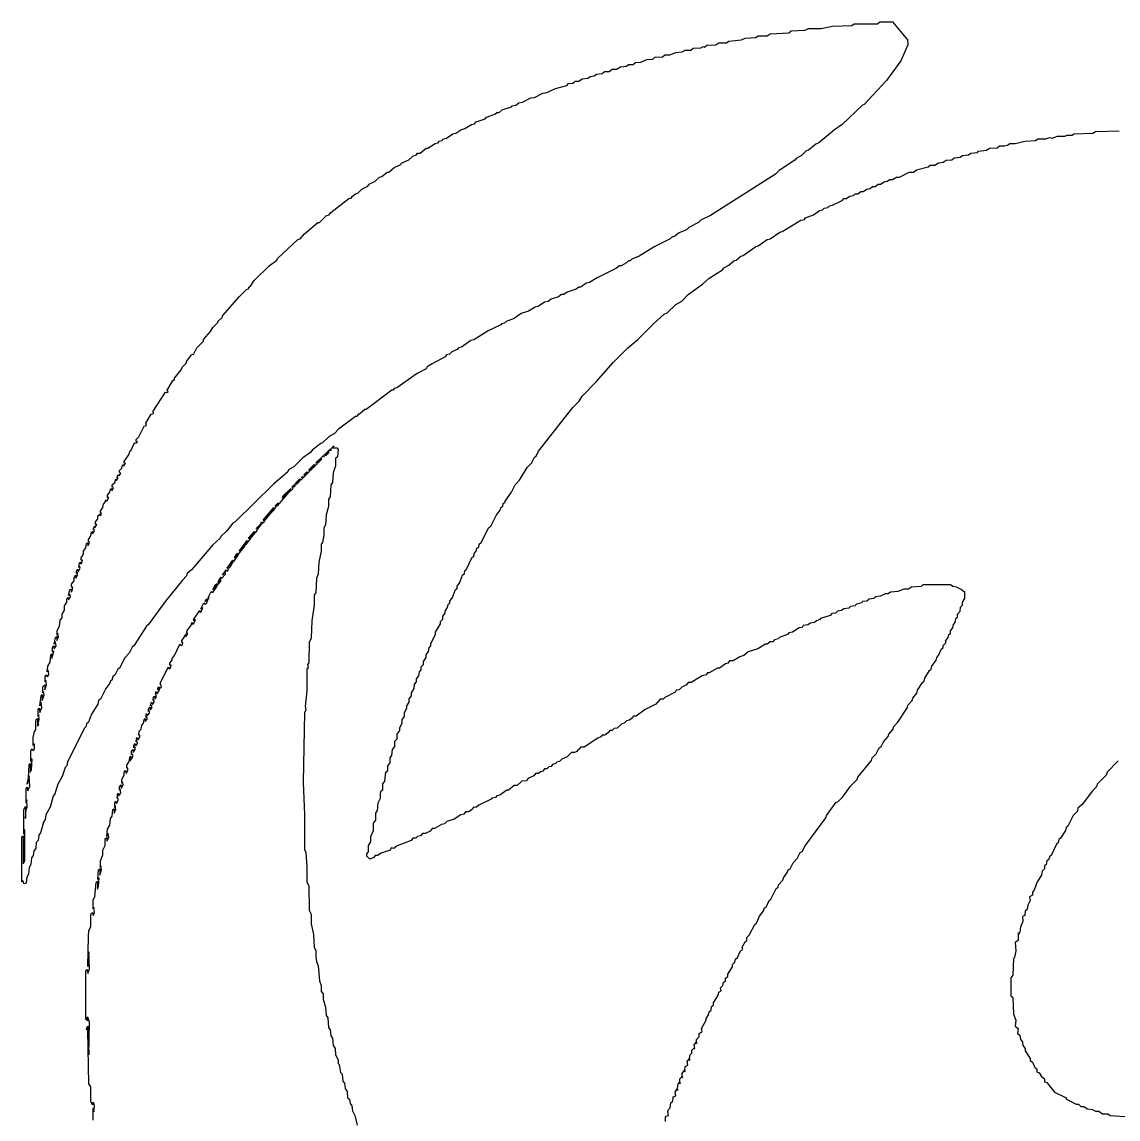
# Model space of a CAD drawing. Extents: x -695846 to 822170, y -413475 to 397179.
# Drawn here: x -532814.8 to -532427.3, y -242554 to -242166.2 of the extents above; entities that cross this region are included whole.
import ezdxf

# ---------------------------------------------------------------- set-up
doc = ezdxf.new("R2010")
doc.units = 0
doc.header["$LTSCALE"] = 1000
doc.header["$MEASUREMENT"] = 0

msp = doc.modelspace()

# ---------------------------------------------------------------- linework, layer by layer
at = {"color": 4, "linetype": 'Continuous'}
for points in [[(-532511.49, -242166.23), (-532507.05, -242166.23), (-532501.76, -242172.58), (-532501.54, -242174.27), (-532504.08, -242179.99), (-532509.17, -242186.97), (-532517, -242195.44), (-532517.63, -242195.65), (-532524.83, -242202.43), (-532527.58, -242204.33), (-532533.08, -242208.99), (-532534.14, -242209.41), (-532536.68, -242211.53), (-532537.53, -242211.74), (-532539.22, -242213.43), (-532541.13, -242214.49), (-532541.55, -242215.13), (-532547.06, -242218.72), (-532548.33, -242219.99), (-532571.4, -242234.6), (-532574.79, -242236.29), (-532575.63, -242237.14), (-532579.02, -242238.83), (-532579.87, -242239.68), (-532582.41, -242240.74), (-532584.31, -242242.22), (-532584.95, -242242.22), (-532585.58, -242242.86), (-532591.09, -242245.61), (-532596.59, -242248.99), (-532599.13, -242250.05), (-532599.76, -242250.69), (-532600.4, -242250.69), (-532601.03, -242251.32), (-532602.94, -242252.38), (-532603.57, -242252.38), (-532604.63, -242253.23), (-532611.41, -242256.62), (-532614.16, -242258.31), (-532615.22, -242258.52), (-532617.33, -242260), (-532617.97, -242260), (-532618.82, -242260.64), (-532621.99, -242261.7), (-532623.26, -242262.54), (-532624.11, -242262.54), (-532625.17, -242263.39), (-532627.71, -242264.24), (-532628.76, -242265.08), (-532630.03, -242265.29), (-532632.36, -242266.78), (-532633.42, -242266.99), (-532635.75, -242268.47), (-532638.29, -242269.32), (-532640.83, -242271.01), (-532643.58, -242272.07), (-532644.22, -242272.7), (-532645.28, -242272.91), (-532645.49, -242273.34), (-532649.93, -242275.45), (-532655.01, -242278.63), (-532656.07, -242278.84), (-532659.46, -242281.17), (-532660.52, -242281.38), (-532660.94, -242282.02), (-532662.84, -242282.86), (-532663.69, -242283.71), (-532664.75, -242283.92), (-532665.17, -242284.56), (-532669.83, -242287.1), (-532671.52, -242288.16), (-532671.95, -242288.79), (-532675.12, -242290.48), (-532682.32, -242295.56), (-532683.17, -242295.78), (-532683.59, -242296.41), (-532684.01, -242296.41), (-532693.11, -242303.18), (-532693.54, -242303.18), (-532695.44, -242304.88), (-532695.87, -242304.88), (-532696.5, -242305.72), (-532696.93, -242305.72), (-532702.85, -242310.17), (-532704.33, -242311.65), (-532706.24, -242312.71), (-532708.57, -242315.04), (-532709.2, -242315.25), (-532712.17, -242317.58), (-532712.8, -242318.43), (-532715.55, -242320.33), (-532718.73, -242323.51), (-532720.63, -242324.56), (-532720.85, -242325.2), (-532725.93, -242329.64), (-532739.47, -242342.98), (-532740.32, -242343.4), (-532742.44, -242346.16), (-532744.55, -242348.06), (-532744.76, -242348.7), (-532747.31, -242351.02), (-532754.93, -242359.91), (-532756.41, -242361.19), (-532756.62, -242362.03), (-532758.1, -242363.51), (-532764.03, -242370.92), (-532770.17, -242379.39), (-532770.8, -242379.81), (-532775.25, -242386.8), (-532775.88, -242387.22), (-532776.94, -242389.34), (-532778.42, -242391.03), (-532780.33, -242394.63), (-532780.96, -242395.05), (-532782.02, -242397.17), (-532782.66, -242397.59), (-532783.08, -242398.86), (-532783.5, -242399.08), (-532783.71, -242399.92), (-532785.2, -242401.83), (-532787.1, -242405.64), (-532787.74, -242406.06), (-532787.95, -242407.33), (-532790.28, -242410.93), (-532791.33, -242413.68), (-532791.97, -242414.32), (-532792.18, -242415.38), (-532792.82, -242416.01), (-532798.74, -242427.86), (-532798.95, -242429.13), (-532799.59, -242429.77), (-532800.65, -242432.94), (-532802.13, -242435.7), (-532803.19, -242439.08), (-532803.82, -242439.93), (-532804.88, -242443.74), (-532806.36, -242446.49), (-532806.58, -242448.19), (-532807.21, -242449.03), (-532808.27, -242452.84), (-532808.9, -242453.69), (-532809.12, -242455.59), (-532809.75, -242456.23), (-532809.96, -242458.35), (-532810.6, -242459.19), (-532810.81, -242460.89), (-532811.44, -242461.73), (-532811.66, -242464.06), (-532812.29, -242465.12), (-532812.5, -242467.45), (-532813.14, -242468.51), (-532813.35, -242470.62), (-532814.2, -242470.84), (-532814.41, -242469.78), (-532814.83, -242470.2), (-532814.83, -242454.32), (-532814.41, -242453.9), (-532814.41, -242463.85), (-532813.77, -242462.79), (-532813.77, -242451.78), (-532814.2, -242451.78), (-532814.2, -242453.27), (-532814.2, -242444.59), (-532813.56, -242443.53), (-532813.56, -242447.76), (-532813.35, -242444.59), (-532812.93, -242443.74), (-532813.14, -242441.2), (-532813.35, -242442.26), (-532813.35, -242437.18), (-532812.93, -242436.75), (-532812.71, -242438.02), (-532812.08, -242436.33), (-532812.29, -242432.73), (-532812.93, -242435.7), (-532812.5, -242433.58), (-532812.29, -242428.71), (-532811.87, -242428.29), (-532811.87, -242431.46), (-532811.44, -242430.62), (-532811.23, -242426.81), (-532811.66, -242426.81), (-532811.66, -242427.65), (-532811.66, -242423.84), (-532811.23, -242423.21), (-532810.81, -242423.84), (-532810.39, -242423.21), (-532810.39, -242421.51), (-532810.81, -242421.51), (-532810.81, -242421.94), (-532810.81, -242419.19), (-532810.39, -242417.07), (-532809.96, -242416.43), (-532809.96, -242413.89), (-532809.75, -242412.83), (-532809.33, -242412.41), (-532809.33, -242415.16), (-532808.9, -242414.53), (-532809.12, -242414.32), (-532808.69, -242412.83), (-532808.9, -242411.14), (-532809.12, -242411.78), (-532809.12, -242409.24), (-532808.69, -242408.81), (-532808.48, -242410.29), (-532807.85, -242408.6), (-532808.06, -242406.7), (-532808.48, -242407.97), (-532808.06, -242404.37), (-532807.63, -242403.94), (-532807.63, -242406.06), (-532807, -242404.16), (-532807.21, -242402.89), (-532807.42, -242403.31), (-532807.42, -242401.19), (-532806.79, -242400.56), (-532806.79, -242402.25), (-532806.15, -242400.56), (-532806.36, -242398.86), (-532806.58, -242399.5), (-532806.58, -242397.59), (-532806.15, -242396.96), (-532806.15, -242397.38), (-532805.73, -242397.59), (-532805.31, -242396.75), (-532805.52, -242395.27), (-532805.94, -242395.9), (-532805.73, -242394), (-532804.88, -242392.51), (-532804.67, -242389.97), (-532804.25, -242389.55), (-532804.25, -242391.24), (-532803.61, -242388.7), (-532803.82, -242388.49), (-532804.04, -242388.92), (-532804.04, -242387.43), (-532803.61, -242386.8), (-532803.4, -242387.86), (-532802.77, -242386.8), (-532802.98, -242385.32), (-532803.4, -242386.16), (-532802.98, -242383.83), (-532802.55, -242383.41), (-532802.55, -242384.89), (-532801.92, -242383.62), (-532802.13, -242382.35), (-532802.34, -242382.99), (-532802.34, -242381.29), (-532801.5, -242379.81), (-532801.28, -242377.7), (-532800.65, -242376.85), (-532800.65, -242375.58), (-532799.8, -242374.1), (-532799.8, -242372.62), (-532798.95, -242371.35), (-532798.95, -242370.29), (-532798.53, -242369.65), (-532798.32, -242370.5), (-532797.68, -242369.44), (-532797.9, -242368.38), (-532798.32, -242369.02), (-532797.9, -242366.9), (-532797.47, -242366.69), (-532797.47, -242367.75), (-532797.05, -242367.32), (-532796.84, -242366.05), (-532797.26, -242366.05), (-532797.26, -242365), (-532796.41, -242363.73), (-532796.41, -242362.67), (-532795.78, -242361.82), (-532795.78, -242362.88), (-532795.14, -242361.82), (-532795.14, -242360.97), (-532795.36, -242360.76), (-532795.57, -242361.19), (-532795.57, -242360.34), (-532795.14, -242359.7), (-532794.93, -242360.55), (-532794.3, -242359.28), (-532794.51, -242358.64), (-532794.72, -242359.07), (-532794.51, -242357.37), (-532794.09, -242357.16), (-532794.09, -242357.8), (-532793.66, -242357.59), (-532793.45, -242356.53), (-532793.87, -242356.53), (-532793.87, -242355.68), (-532793.03, -242354.41), (-532793.03, -242353.35), (-532792.18, -242352.08), (-532791.97, -242350.6), (-532791.55, -242350.39), (-532791.55, -242351.45), (-532790.91, -242350.39), (-532791.12, -242349.75), (-532791.33, -242349.97), (-532791.33, -242349.12), (-532790.49, -242347.85), (-532790.28, -242346.58), (-532789.85, -242346.37), (-532789.85, -242347.21), (-532789.22, -242346.16), (-532789.43, -242345.52), (-532789.64, -242345.73), (-532789.22, -242344.46), (-532789.01, -242345.1), (-532788.37, -242343.83), (-532788.79, -242343.83), (-532788.79, -242342.98), (-532787.95, -242341.92), (-532787.95, -242340.86), (-532787.31, -242340.23), (-532787.1, -242340.86), (-532786.68, -242339.81), (-532787.1, -242339.81), (-532787.1, -242339.17), (-532786.25, -242337.9), (-532786.04, -242336.63), (-532785.41, -242336), (-532785.2, -242335.15), (-532784.77, -242335.57), (-532784.14, -242334.3), (-532784.56, -242334.3), (-532784.56, -242333.45), (-532783.71, -242332.4), (-532783.5, -242331.34), (-532783.08, -242331.13), (-532783.08, -242331.97), (-532782.44, -242330.91), (-532782.66, -242330.49), (-532782.87, -242330.7), (-532782.87, -242329.86), (-532782.02, -242329.01), (-532781.6, -242327.74), (-532781.39, -242328.37), (-532780.75, -242327.32), (-532781.17, -242327.32), (-532780.96, -242326.26), (-532780.54, -242326.68), (-532779.9, -242325.83), (-532780.33, -242325.41), (-532780.33, -242324.78), (-532779.48, -242323.93), (-532779.27, -242322.87), (-532778.85, -242322.66), (-532778.85, -242323.29), (-532778.21, -242322.24), (-532778.63, -242322.24), (-532778.63, -242321.6), (-532776.94, -242319.06), (-532776.73, -242318), (-532776.31, -242317.79), (-532775.04, -242315.04), (-532774.4, -242315.04), (-532773.98, -242314.62), (-532774.4, -242314.4), (-532774.4, -242313.77), (-532773.55, -242312.92), (-532771.65, -242309.11), (-532770.8, -242308.9), (-532771.01, -242308.05), (-532769.11, -242304.88), (-532768.26, -242304.67), (-532768.47, -242303.82), (-532764.03, -242297.05), (-532763.6, -242297.26), (-532763.18, -242296.83), (-532763.39, -242296.41), (-532763.6, -242296.62), (-532761.49, -242293.02), (-532760.85, -242292.6), (-532760.85, -242292.18), (-532758.52, -242289.21), (-532758.1, -242288.16), (-532756.62, -242286.67), (-532756.62, -242286.25), (-532754.93, -242283.92), (-532754.08, -242283.5), (-532753.02, -242281.38), (-532750.69, -242279.05), (-532750.69, -242278.42), (-532748.15, -242275.67), (-532747.31, -242274.18), (-532745.61, -242272.49), (-532745.61, -242272.07), (-532743.92, -242270.59), (-532743.92, -242270.16), (-532737.99, -242263.39), (-532735.45, -242260.85), (-532734.6, -242260.43), (-532734.6, -242260), (-532733.97, -242259.58), (-532732.7, -242257.67), (-532727.41, -242252.38), (-532724.66, -242250.48), (-532724.44, -242249.84), (-532717.25, -242243.07), (-532716.4, -242242.86), (-532714.92, -242241.16), (-532710.26, -242237.14), (-532709.63, -242237.14), (-532707.09, -242234.6), (-532706.24, -242234.39), (-532705.6, -242233.54), (-532699.25, -242228.67), (-532698.41, -242228.46), (-532697.98, -242227.83), (-532696.93, -242226.98), (-532696.08, -242226.77), (-532694.6, -242225.29), (-532692.48, -242224.23), (-532692.06, -242223.59), (-532689.94, -242222.53), (-532688.46, -242221.05), (-532687.61, -242220.84), (-532685.71, -242219.36), (-532685.07, -242219.36), (-532683.17, -242217.67), (-532680.84, -242216.61), (-532680.63, -242216.18), (-532678.09, -242214.91), (-532676.6, -242213.64), (-532675.33, -242213.22), (-532674.91, -242212.59), (-532674.06, -242212.59), (-532671.95, -242210.89), (-532671.31, -242210.89), (-532668.77, -242209.2), (-532667.71, -242208.99), (-532667.29, -242208.35), (-532666.23, -242208.14), (-532666.02, -242207.72), (-532664.75, -242207.29), (-532662.42, -242205.81), (-532661.36, -242205.6), (-532659.67, -242204.33), (-532658.19, -242203.91), (-532655.86, -242202.43), (-532654.8, -242202.21), (-532654.17, -242201.58), (-532650.99, -242200.52), (-532650.57, -242199.88), (-532647.6, -242198.83), (-532646.97, -242198.19), (-532646.12, -242198.19), (-532645.06, -242197.34), (-532641.68, -242196.29), (-532641.47, -242195.86), (-532640.19, -242195.65), (-532639.14, -242194.8), (-532637.87, -242194.59), (-532634.9, -242193.11), (-532633.63, -242192.9), (-532630.67, -242191.42), (-532629.19, -242191.21), (-532626.22, -242189.72), (-532622.2, -242188.67), (-532621.57, -242188.03), (-532620.09, -242187.82), (-532619.24, -242187.18), (-532617.97, -242187.18), (-532616.7, -242186.34), (-532614.79, -242186.13), (-532613.95, -242185.49), (-532612.46, -242185.28), (-532611.62, -242184.64), (-532609.71, -242184.43), (-532608.87, -242183.8), (-532607.17, -242183.8), (-532606.11, -242182.95), (-532604.63, -242182.95), (-532603.15, -242182.1), (-532601.03, -242181.89), (-532600.4, -242181.26), (-532598.71, -242181.26), (-532597.86, -242180.62), (-532595.95, -242180.41), (-532593.84, -242179.56), (-532591.72, -242179.35), (-532591.09, -242178.72), (-532588.33, -242178.51), (-532587.49, -242177.87), (-532585.79, -242177.87), (-532583.68, -242177.02), (-532581.35, -242176.81), (-532580.29, -242176.18), (-532578.38, -242176.18), (-532577.54, -242175.54), (-532574.79, -242175.33), (-532573.94, -242174.91), (-532573.52, -242175.12), (-532572.67, -242174.48), (-532569.49, -242174.27), (-532568.44, -242173.64), (-532565.68, -242173.64), (-532564.84, -242173), (-532560.39, -242172.58), (-532559.12, -242171.94), (-532555.31, -242171.73), (-532554.46, -242171.1), (-532551.29, -242171.1), (-532550.23, -242170.46), (-532543.67, -242170.04), (-532542.82, -242169.4), (-532537.95, -242169.19), (-532536.68, -242168.56), (-532532.24, -242168.56), (-532528.22, -242167.71), (-532521.44, -242167.5), (-532520.6, -242166.86), (-532512.34, -242166.86), (-532511.49, -242166.23)], [(-532587.27, -242554.87), (-532587.27, -242553.39), (-532587.06, -242552.97), (-532586.22, -242552.76), (-532586.43, -242551.49), (-532586.22, -242550.64), (-532585.58, -242550), (-532585.37, -242548.31), (-532584.73, -242547.68), (-532584.52, -242546.19), (-532583.68, -242545.77), (-532583.89, -242544.5), (-532583.04, -242543.23), (-532582.83, -242541.54), (-532582.19, -242540.9), (-532582.19, -242539.84), (-532581.35, -242539), (-532581.35, -242537.94), (-532580.5, -242536.67), (-532580.29, -242535.4), (-532579.44, -242534.97), (-532579.65, -242533.7), (-532578.81, -242532.65), (-532578.6, -242531.38), (-532577.96, -242530.74), (-532577.96, -242529.68), (-532577.33, -242529.05), (-532576.9, -242529.05), (-532577.11, -242527.78), (-532576.27, -242526.72), (-532576.27, -242525.87), (-532575.42, -242524.81), (-532575.42, -242523.76), (-532574.36, -242523.12), (-532574.57, -242522.06), (-532572.88, -242519.1), (-532572.88, -242518.46), (-532572.03, -242517.19), (-532571.82, -242516.13), (-532571.19, -242515.5), (-532570.98, -242514.23), (-532570.34, -242513.81), (-532570.34, -242512.96), (-532568.65, -242510.21), (-532568.44, -242509.15), (-532567.59, -242508.73), (-532567.8, -242507.67), (-532566.95, -242506.82), (-532566.74, -242505.76), (-532566.11, -242505.13), (-532566.11, -242504.28), (-532565.26, -242503.65), (-532565.26, -242502.8), (-532563.57, -242500.26), (-532563.57, -242499.41), (-532562.72, -242498.57), (-532562.51, -242497.51), (-532561.87, -242496.87), (-532560.81, -242494.54), (-532559.97, -242494.12), (-532560.18, -242493.27), (-532559.12, -242491.37), (-532558.49, -242490.94), (-532558.49, -242489.89), (-532557.64, -242489.04), (-532555.73, -242485.23), (-532555.1, -242484.81), (-532554.04, -242482.27), (-532552.56, -242480.36), (-532552.35, -242479.51), (-532551.71, -242479.09), (-532550.65, -242476.76), (-532550.02, -242476.34), (-532548.11, -242472.53), (-532547.48, -242472.11), (-532547.27, -242471.26), (-532545.79, -242469.57), (-532545.57, -242468.72), (-532544.09, -242466.81), (-532543.88, -242465.97), (-532543.25, -242465.54), (-532542.19, -242463.43), (-532540.71, -242461.94), (-532539.65, -242459.83), (-532539.01, -242459.4), (-532537.95, -242457.5), (-532530.54, -242447.55), (-532530.33, -242446.7), (-532526.95, -242442.05), (-532526.31, -242441.84), (-532524.62, -242440.14), (-532521.87, -242436.33), (-532519.54, -242434), (-532519.33, -242433.16), (-532514.46, -242427.23), (-532514.25, -242426.38), (-532512.76, -242424.9), (-532511.71, -242422.78), (-532511.07, -242422.36), (-532510.22, -242420.67), (-532508.53, -242418.76), (-532508.32, -242417.92), (-532506.84, -242416.22), (-532506.62, -242415.38), (-532505.14, -242413.68), (-532501.76, -242408.6), (-532501.54, -242407.75), (-532500.06, -242406.06), (-532499.85, -242405.21), (-532498.37, -242403.52), (-532498.16, -242402.46), (-532496.46, -242399.71), (-532495.83, -242399.29), (-532495.62, -242398.23), (-532493.92, -242395.48), (-532493.29, -242395.05), (-532493.08, -242394), (-532491.6, -242391.88), (-532491.38, -242390.82), (-532490.75, -242390.19), (-532489.69, -242387.86), (-532489.06, -242387.43), (-532489.06, -242386.59), (-532488.21, -242385.74), (-532488.21, -242384.89), (-532487.36, -242383.83), (-532487.15, -242382.78), (-532486.52, -242382.35), (-532486.52, -242381.51), (-532485.67, -242380.45), (-532485.46, -242379.18), (-532484.82, -242378.54), (-532484.61, -242377.06), (-532483.98, -242376.64), (-532483.98, -242375.58), (-532483.13, -242374.52), (-532482.92, -242373.04), (-532482.28, -242372.4), (-532482.28, -242371.35), (-532481.43, -242370.08), (-532481.43, -242367.96), (-532482.71, -242366.9), (-532484.4, -242366.05), (-532485.67, -242365.84), (-532486.52, -242365.21), (-532496.25, -242365.21), (-532496.89, -242365.84), (-532500.27, -242366.05), (-532501.33, -242366.69), (-532503.03, -242366.69), (-532505.14, -242367.54), (-532507.68, -242367.75), (-532508.53, -242368.38), (-532509.59, -242368.38), (-532511.28, -242369.23), (-532512.98, -242369.44), (-532513.61, -242370.08), (-532515.3, -242370.29), (-532516.15, -242370.92), (-532517.63, -242371.13), (-532517.84, -242371.56), (-532519.75, -242371.98), (-532520.38, -242372.62), (-532521.87, -242372.83), (-532522.5, -242373.46), (-532524.19, -242373.67), (-532525.04, -242374.31), (-532526.52, -242374.52), (-532527.16, -242375.16), (-532528.43, -242375.37), (-532529.06, -242376), (-532532.45, -242377.06), (-532532.66, -242377.48), (-532533.93, -242377.91), (-532534.57, -242378.54), (-532536.05, -242378.75), (-532536.9, -242379.39), (-532538.59, -242379.6), (-532539.01, -242380.24), (-532540.07, -242380.45), (-532542.4, -242381.93), (-532543.67, -242382.14), (-532544.09, -242382.78), (-532547.06, -242383.83), (-532547.27, -242384.26), (-532548.75, -242384.68), (-532549.38, -242385.32), (-532550.23, -242385.32), (-532551.29, -242386.16), (-532551.92, -242386.16), (-532554.68, -242387.86), (-532558.06, -242388.92), (-532559.54, -242390.19), (-532561.03, -242390.61), (-532563.36, -242392.09), (-532564.63, -242392.09), (-532565.26, -242392.94), (-532566.11, -242393.15), (-532568.22, -242394.63), (-532568.86, -242394.63), (-532571.82, -242396.32), (-532572.46, -242396.32), (-532572.88, -242396.96), (-532574.36, -242397.38), (-532578.17, -242399.71), (-532579.23, -242399.71), (-532579.87, -242400.56), (-532581.56, -242401.4), (-532582.41, -242402.25), (-532583.46, -242402.46), (-532583.89, -242403.1), (-532587.49, -242405), (-532588.12, -242405.64), (-532589.18, -242405.64), (-532590.66, -242407.33), (-532594.47, -242409.24), (-532597.65, -242411.56), (-532598.71, -242411.56), (-532598.92, -242412.2), (-532599.98, -242413.05), (-532601.03, -242413.26), (-532601.88, -242414.11), (-532602.73, -242414.32), (-532604.42, -242415.8), (-532605.48, -242416.01), (-532606.11, -242416.65), (-532606.96, -242416.65), (-532607.6, -242417.49), (-532608.87, -242418.34), (-532609.71, -242418.34), (-532610.14, -242418.97), (-532611.19, -242419.4), (-532616.06, -242422.57), (-532617.33, -242422.57), (-532617.76, -242423.42), (-532618.18, -242423.42), (-532618.6, -242424.05), (-532619.45, -242424.48), (-532620.51, -242424.48), (-532621.99, -242425.96), (-532623.9, -242426.81), (-532624.74, -242427.65), (-532625.8, -242427.86), (-532626.01, -242428.29), (-532627.28, -242428.71), (-532627.71, -242429.35), (-532628.55, -242429.56), (-532629.19, -242430.19), (-532630.03, -242430.19), (-532630.67, -242431.04), (-532631.52, -242431.25), (-532632.15, -242431.89), (-532633.21, -242431.89), (-532633.84, -242432.73), (-532635.75, -242433.58), (-532636.6, -242434.43), (-532638.08, -242434.64), (-532639.77, -242436.12), (-532640.83, -242436.12), (-532642.74, -242437.81), (-532643.37, -242437.81), (-532645.91, -242439.51), (-532646.97, -242439.72), (-532647.39, -242440.35), (-532648.66, -242440.57), (-532648.87, -242440.99), (-532653.32, -242443.11), (-532654.38, -242443.95), (-532655.22, -242443.74), (-532655.65, -242444.59), (-532656.92, -242445.43), (-532657.98, -242445.43), (-532658.61, -242446.28), (-532659.67, -242446.49), (-532662, -242447.97), (-532664.54, -242448.82), (-532665.38, -242449.67), (-532666.44, -242449.88), (-532668.98, -242451.36), (-532669.83, -242451.36), (-532670.47, -242452.21), (-532672.16, -242453.05), (-532673.22, -242453.05), (-532673.85, -242453.9), (-532674.91, -242454.11), (-532675.55, -242454.75), (-532676.6, -242454.75), (-532677.24, -242455.59), (-532682.11, -242457.5), (-532683.38, -242458.35), (-532684.22, -242458.13), (-532684.65, -242458.98), (-532687.82, -242460.04), (-532689.09, -242460.89), (-532689.94, -242460.89), (-532690.36, -242461.52), (-532691.84, -242462.16), (-532692.9, -242461.1), (-532692.9, -242460.25), (-532692.27, -242459.62), (-532692.27, -242457.29), (-532691.42, -242456.02), (-532691.42, -242454.11), (-532690.57, -242452), (-532690.57, -242449.46), (-532689.73, -242448.4), (-532689.73, -242445.86), (-532689.09, -242445.01), (-532688.88, -242442.26), (-532688.03, -242440.57), (-532688.03, -242438.87), (-532687.82, -242438.02), (-532687.19, -242437.6), (-532687.19, -242435.48), (-532686.55, -242434.64), (-532686.13, -242431.46), (-532685.49, -242430.83), (-532685.49, -242429.13), (-532684.65, -242428.08), (-532684.65, -242426.38), (-532684.01, -242425.54), (-532683.8, -242423.42), (-532682.95, -242422.36), (-532682.95, -242420.46), (-532682.11, -242419.61), (-532682.11, -242417.92), (-532681.26, -242416.65), (-532681.26, -242415.59), (-532680.41, -242414.11), (-532680.41, -242412.83), (-532679.57, -242411.78), (-532679.57, -242410.29), (-532678.72, -242408.81), (-532678.72, -242407.97), (-532677.87, -242406.7), (-532677.87, -242405.43), (-532677.03, -242404.37), (-532677.03, -242403.31), (-532676.18, -242401.83), (-532675.97, -242400.35), (-532675.33, -242399.5), (-532675.33, -242398.44), (-532674.49, -242397.38), (-532674.28, -242395.9), (-532673.64, -242395.27), (-532673.64, -242394.21), (-532672.79, -242393.36), (-532672.79, -242392.3), (-532671.95, -242390.82), (-532671.95, -242389.97), (-532671.1, -242388.7), (-532670.89, -242387.43), (-532670.25, -242386.8), (-532670.25, -242385.95), (-532668.56, -242382.78), (-532668.56, -242381.93), (-532666.87, -242378.97), (-532666.87, -242378.12), (-532666.02, -242377.27), (-532666.02, -242376.21), (-532665.17, -242375.16), (-532665.17, -242374.52), (-532664.33, -242373.25), (-532664.11, -242372.19), (-532663.48, -242371.56), (-532663.48, -242370.92), (-532662.63, -242369.65), (-532661.57, -242366.9), (-532660.94, -242366.48), (-532660.94, -242365.63), (-532660.09, -242364.57), (-532659.03, -242361.82), (-532658.4, -242361.19), (-532658.19, -242360.13), (-532657.76, -242359.91), (-532655.65, -242355.47), (-532655.22, -242355.26), (-532654.8, -242353.99), (-532654.17, -242353.35), (-532653.95, -242352.29), (-532653.32, -242351.87), (-532653.11, -242350.81), (-532652.47, -242350.18), (-532649.72, -242344.89), (-532649.09, -242344.46), (-532647.18, -242340.65), (-532645.7, -242338.75), (-532645.49, -242337.9), (-532644.85, -242337.48), (-532644.64, -242336.42), (-532644.01, -242336), (-532644.01, -242335.57), (-532641.68, -242332.4), (-532640.41, -242329.86), (-532638.92, -242328.16), (-532636.17, -242323.72), (-532634.69, -242322.24), (-532633.63, -242320.12), (-532633, -242319.7), (-532632.15, -242318), (-532620.09, -242302.55), (-532617.76, -242300.22), (-532616.7, -242298.53), (-532611.83, -242293.45), (-532605.69, -242286.46), (-532600.61, -242281.38), (-532597.01, -242278.42), (-532591.3, -242272.7), (-532587.7, -242269.53), (-532586.64, -242269.1), (-532583.68, -242266.14), (-532581.56, -242264.87), (-532579.23, -242262.54), (-532574.15, -242258.94), (-532571.82, -242256.83), (-532567.17, -242253.86), (-532566.74, -242253.23), (-532564.84, -242252.17), (-532563.14, -242250.69), (-532562.3, -242250.48), (-532560.6, -242248.99), (-532559.76, -242248.78), (-532555.31, -242245.61), (-532554.46, -242245.4), (-532551.29, -242243.07), (-532550.23, -242242.86), (-532546.84, -242240.53), (-532546, -242240.32), (-532539.44, -242236.29), (-532538.17, -242236.08), (-532537.74, -242235.45), (-532534.99, -242234.39), (-532532.87, -242232.91), (-532531.81, -242232.7), (-532531.18, -242232.06), (-532529.91, -242231.85), (-532529.27, -242231.21), (-532528.22, -242231), (-532524.83, -242229.31), (-532524.19, -242228.67), (-532523.35, -242228.67), (-532522.08, -242227.83), (-532520.81, -242227.61), (-532520.17, -242226.98), (-532519.33, -242226.98), (-532518.27, -242226.13), (-532517.42, -242226.13), (-532516.15, -242225.29), (-532514.88, -242225.07), (-532514.03, -242224.44), (-532513.19, -242224.44), (-532512.13, -242223.59), (-532511.28, -242223.59), (-532510.01, -242222.75), (-532508.74, -242222.53), (-532508.11, -242221.9), (-532507.05, -242221.9), (-532505.57, -242221.05), (-532504.51, -242221.05), (-532501.12, -242219.36), (-532499.64, -242219.36), (-532498.58, -242218.51), (-532494.35, -242217.45), (-532493.71, -242216.82), (-532492.02, -242216.82), (-532490.75, -242215.97), (-532489.06, -242215.76), (-532488, -242215.13), (-532486.09, -242214.91), (-532485.25, -242214.28), (-532483.13, -242214.07), (-532482.28, -242213.43), (-532480.16, -242213.22), (-532479.32, -242212.59), (-532476.99, -242212.37), (-532476.57, -242211.95), (-532473.81, -242211.53), (-532472.76, -242210.89), (-532470, -242210.68), (-532469.16, -242210.05), (-532467.46, -242210.05), (-532466.41, -242209.83), (-532465.56, -242209.2), (-532463.65, -242209.2), (-532460.06, -242208.35), (-532456.46, -242208.14), (-532455.61, -242207.51), (-532452.86, -242207.51), (-532451.38, -242207.08), (-532450.53, -242207.29), (-532448.62, -242206.66), (-532446.08, -242206.66), (-532445.24, -242206.24), (-532443.54, -242206.24), (-532442.91, -242205.81), (-532436.14, -242205.6), (-532435.29, -242204.97), (-532426.82, -242204.75)], [(-532789.64, -242554.45), (-532789.64, -242550.22), (-532789.43, -242551.49), (-532789.22, -242549.37), (-532789.43, -242548.31), (-532789.85, -242548.31), (-532789.85, -242548.95), (-532790.49, -242547.89), (-532790.49, -242542.59), (-532791.12, -242541.54), (-532791.55, -242522.7), (-532791.97, -242522.06), (-532791.55, -242521.22), (-532791.12, -242531.38), (-532790.91, -242519.73), (-532791.55, -242518.04), (-532791.97, -242518.25), (-532791.55, -242519.31), (-532792.18, -242518.67), (-532792.18, -242501.74), (-532791.76, -242501.11), (-532791.55, -242502.59), (-532790.91, -242500.89), (-532791.12, -242494.97), (-532791.55, -242500.05), (-532791.33, -242489.67), (-532791.12, -242487.35), (-532790.49, -242486.08), (-532790.49, -242481.63), (-532789.85, -242481), (-532789.64, -242482.05), (-532789.22, -242481), (-532789.43, -242479.09), (-532789.64, -242479.73), (-532789.64, -242476.55), (-532789.01, -242475.49), (-532788.58, -242470.41), (-532788.16, -242469.99), (-532788.16, -242472.74), (-532787.74, -242471.68), (-532787.52, -242468.93), (-532787.95, -242468.93), (-532787.95, -242469.35), (-532787.74, -242465.97), (-532787.31, -242465.54), (-532787.31, -242467.87), (-532786.68, -242465.97), (-532786.89, -242464.48), (-532787.1, -242465.12), (-532787.1, -242462.79), (-532786.25, -242460.67), (-532786.25, -242458.98), (-532785.41, -242457.29), (-532785.41, -242454.96), (-532784.77, -242454.54), (-532784.77, -242455.81), (-532784.14, -242454.54), (-532784.35, -242453.05), (-532784.77, -242454.11), (-532784.56, -242451.57), (-532783.71, -242450.09), (-532783.5, -242447.76), (-532782.87, -242446.92), (-532782.66, -242444.59), (-532782.23, -242444.38), (-532782.23, -242445.86), (-532781.6, -242444.59), (-532781.81, -242443.32), (-532782.02, -242443.95), (-532782.02, -242442.26), (-532781.6, -242441.62), (-532781.39, -242442.47), (-532780.75, -242441.41), (-532780.75, -242440.57), (-532781.17, -242440.57), (-532780.96, -242438.87), (-532780.54, -242439.72), (-532779.9, -242438.66), (-532780.12, -242437.39), (-532780.33, -242437.81), (-532780.33, -242436.54), (-532779.69, -242435.91), (-532779.69, -242437.18), (-532779.06, -242435.91), (-532779.27, -242434.85), (-532779.48, -242435.27), (-532779.48, -242434), (-532778.63, -242432.52), (-532778.63, -242431.46), (-532778.21, -242430.83), (-532778, -242431.89), (-532777.36, -242430.83), (-532777.36, -242429.98), (-532777.79, -242429.98), (-532777.79, -242428.92), (-532776.94, -242427.65), (-532776.73, -242426.17), (-532776.31, -242425.75), (-532776.73, -242426.81), (-532776.52, -242427.44), (-532775.67, -242425.96), (-532775.67, -242425.11), (-532776.09, -242425.11), (-532776.09, -242423.84), (-532775.46, -242423.42), (-532775.46, -242424.48), (-532774.82, -242423.42), (-532774.82, -242422.57), (-532775.04, -242422.36), (-532775.25, -242422.78), (-532775.25, -242421.94), (-532774.82, -242421.3), (-532774.61, -242422.15), (-532773.98, -242421.3), (-532774.19, -242420.24), (-532774.4, -242420.67), (-532774.19, -242419.19), (-532773.77, -242420.03), (-532773.13, -242418.97), (-532773.13, -242418.34), (-532773.55, -242418.34), (-532773.34, -242416.86), (-532772.71, -242416.22), (-532772.49, -242414.74), (-532771.86, -242414.11), (-532771.65, -242412.83), (-532771.22, -242412.41), (-532771.22, -242413.47), (-532770.59, -242412.62), (-532770.59, -242411.99), (-532771.01, -242411.99), (-532770.8, -242410.72), (-532770.38, -242411.35), (-532769.74, -242410.51), (-532769.74, -242409.87), (-532770.17, -242409.87), (-532769.95, -242408.81), (-532769.53, -242408.39), (-532769.53, -242409.45), (-532768.9, -242408.81), (-532768.9, -242407.97), (-532769.32, -242407.97), (-532769.11, -242406.91), (-532768.9, -242406.7), (-532768.68, -242407.54), (-532768.05, -242406.7), (-532768.05, -242406.06), (-532768.47, -242406.06), (-532768.26, -242404.79), (-532767.84, -242404.58), (-532767.84, -242405.64), (-532767.2, -242404.79), (-532767.63, -242403.52), (-532767.2, -242402.89), (-532766.99, -242403.73), (-532766.14, -242402.25), (-532766.36, -242401.62), (-532766.78, -242402.25), (-532766.78, -242401.62), (-532766.36, -242401.19), (-532766.14, -242401.83), (-532765.51, -242401.19), (-532765.93, -242399.92), (-532763.18, -242394.42), (-532762.97, -242394.21), (-532762.76, -242394.84), (-532762.33, -242394.63), (-532762.12, -242393.57), (-532762.55, -242393.57), (-532762.55, -242392.94), (-532761.7, -242391.88), (-532761.7, -242391.24), (-532760.85, -242390.19), (-532758.95, -242386.16), (-532758.52, -242386.59), (-532758.1, -242386.37), (-532757.89, -242385.53), (-532758.31, -242385.53), (-532758.31, -242384.89), (-532757.47, -242383.83), (-532757.25, -242382.99), (-532756.83, -242382.78), (-532756.83, -242383.62), (-532756.2, -242382.35), (-532756.62, -242382.35), (-532756.41, -242381.29), (-532754.93, -242379.39), (-532754.71, -242378.54), (-532754.29, -242379.18), (-532753.44, -242377.7), (-532753.66, -242377.48), (-532754.08, -242377.91), (-532754.08, -242377.27), (-532751.96, -242374.31), (-532751.75, -242374.94), (-532750.9, -242373.46), (-532751.12, -242373.25), (-532751.54, -242373.67), (-532750.48, -242371.56), (-532750.06, -242372.19), (-532749.42, -242371.56), (-532749.21, -242370.71), (-532749.42, -242370.5), (-532750.06, -242371.13), (-532749.85, -242370.5), (-532749.21, -242370.08), (-532749.21, -242370.71), (-532748.58, -242369.65), (-532749, -242369.65), (-532747.94, -242367.54), (-532747.31, -242367.96), (-532745.82, -242365.63), (-532746.03, -242365.21), (-532747.31, -242366.9), (-532746.46, -242365.21), (-532745.82, -242364.78), (-532745.82, -242365.42), (-532744.55, -242363.94), (-532744.55, -242362.88), (-532745.61, -242364.36), (-532744.76, -242362.67), (-532744.34, -242362.46), (-532744.13, -242362.88), (-532742.86, -242361.4), (-532742.86, -242360.55), (-532743.92, -242361.82), (-532742.65, -242359.91), (-532742.44, -242360.34), (-532742.01, -242360.13), (-532741.8, -242359.49), (-532742.22, -242359.28), (-532740.32, -242356.53), (-532739.9, -242356.95), (-532739.05, -242355.68), (-532739.68, -242355.68), (-532738.84, -242354.2), (-532738.41, -242353.99), (-532738.2, -242354.41), (-532735.87, -242351.45), (-532736.09, -242351.02), (-532737.99, -242353.35), (-532735.24, -242349.54), (-532735.03, -242350.18), (-532733.76, -242348.7), (-532733.97, -242348.27), (-532734.6, -242348.91), (-532734.6, -242348.48), (-532732.7, -242346.37), (-532732.28, -242346.79), (-532731.43, -242345.52), (-532732.06, -242345.31), (-532730.37, -242343.62), (-532730.16, -242342.98), (-532729.74, -242343.4), (-532729.1, -242342.77), (-532729.52, -242342.35), (-532725.71, -242337.9), (-532725.5, -242338.32), (-532724.87, -242337.48), (-532725.29, -242337.27), (-532724.23, -242336.21), (-532724.87, -242337.05), (-532724.44, -242337.27), (-532720.42, -242332.61), (-532720.85, -242332.4), (-532722.75, -242334.51), (-532722.54, -242333.88), (-532719.79, -242331.13), (-532720.63, -242332.18), (-532720.42, -242332.61), (-532718.94, -242331.13), (-532719.36, -242330.7), (-532716.61, -242327.74), (-532716.19, -242328.16), (-532715.55, -242327.53), (-532715.98, -242327.1), (-532715.55, -242326.89), (-532715.34, -242327.32), (-532714.71, -242326.68), (-532715.13, -242326.26), (-532714.07, -242325.2), (-532713.65, -242325.62), (-532713.01, -242324.99), (-532713.44, -242324.56), (-532711.53, -242322.66), (-532711.11, -242323.08), (-532710.47, -242322.45), (-532710.9, -242322.02), (-532704.76, -242316.31)], [(-532704.76, -242316.31), (-532704.55, -242316.1), (-532704.97, -242316.73), (-532703.49, -242316.73), (-532703.06, -242317.37), (-532703.28, -242319.91), (-532703.91, -242320.54), (-532703.91, -242323.08), (-532704.76, -242325.62), (-532704.97, -242329.01), (-532705.6, -242329.86), (-532705.82, -242334.09), (-532706.45, -242334.94), (-532706.45, -242337.48), (-532707.3, -242340.44), (-532707.51, -242344.04), (-532708.14, -242345.1), (-532708.14, -242347.64), (-532708.57, -242350.18), (-532708.99, -242350.81), (-532708.99, -242353.35), (-532709.84, -242357.16), (-532710.05, -242361.4), (-532710.68, -242362.88), (-532710.9, -242367.96), (-532711.53, -242368.81), (-532711.53, -242372.4), (-532712.38, -242377.91), (-532712.59, -242384.05), (-532713.22, -242385.53), (-532713.44, -242392.73), (-532713.86, -242393.36), (-532713.65, -242394.63), (-532714.07, -242395.05), (-532714.07, -242402.67), (-532714.71, -242408.18), (-532714.49, -242409.45), (-532714.92, -242410.29), (-532715.34, -242435.06), (-532714.92, -242446.28), (-532714.92, -242458.77), (-532714.49, -242459.83), (-532714.07, -242464.91), (-532714.07, -242470.2), (-532713.44, -242471.68), (-532713.22, -242480.15), (-532712.59, -242481.63), (-532712.59, -242485.02), (-532711.74, -242488.83), (-532711.53, -242493.27), (-532710.9, -242494.54), (-532710.9, -242496.66), (-532710.68, -242498.35), (-532710.05, -242499.84), (-532709.63, -242505.13), (-532708.99, -242506.82), (-532708.99, -242508.94), (-532708.36, -242509.78), (-532708.36, -242511.69), (-532707.51, -242514.44), (-532707.3, -242517.4), (-532706.66, -242518.25), (-532706.45, -242521.64), (-532705.82, -242522.49), (-532705.6, -242524.6), (-532704.97, -242525.45), (-532704.76, -242527.99), (-532704.12, -242529.05), (-532703.91, -242531.38), (-532703.06, -242533.07), (-532703.06, -242534.34), (-532702.64, -242534.76), (-532702.22, -242537.51), (-532701.58, -242538.15), (-532701.37, -242540.69), (-532700.74, -242541.32), (-532700.52, -242543.23), (-532699.89, -242544.29), (-532699.68, -242546.62), (-532699.04, -242547.04), (-532698.83, -242548.52), (-532698.2, -242549.37), (-532697.98, -242551.06), (-532697.14, -242552.76), (-532696.29, -242556.14)], [(-532706.87, -242319.06), (-532707.09, -242318.64), (-532707.72, -242319.27), (-532707.3, -242319.48), (-532706.87, -242319.06)], [(-532706.24, -242318.21), (-532706.45, -242318), (-532707.09, -242318.64), (-532706.66, -242318.85), (-532706.24, -242318.21)], [(-532705.39, -242317.58), (-532705.82, -242317.37), (-532706.03, -242317.58), (-532705.39, -242317.58)], [(-532711.32, -242323.29), (-532711.53, -242322.87), (-532712.17, -242323.72), (-532711.95, -242323.93), (-532711.32, -242323.29)], [(-532709.63, -242321.6), (-532709.84, -242321.18), (-532710.47, -242321.81), (-532710.05, -242322.02), (-532709.63, -242321.6)], [(-532708.78, -242320.75), (-532709.2, -242320.54), (-532709.63, -242321.18), (-532709.41, -242321.39), (-532708.78, -242320.75)], [(-532707.93, -242319.91), (-532708.14, -242319.7), (-532708.14, -242320.12), (-532707.93, -242319.91)], [(-532713.86, -242325.83), (-532714.07, -242325.41), (-532714.92, -242326.26), (-532714.49, -242326.47), (-532713.86, -242325.83)], [(-532712.17, -242324.14), (-532712.38, -242323.72), (-532713.01, -242324.56), (-532712.8, -242324.78), (-532712.17, -242324.14)], [(-532718.09, -242330.07), (-532718.52, -242329.86), (-532718.94, -242330.49), (-532718.73, -242330.7), (-532718.09, -242330.07)], [(-532717.25, -242329.22), (-532717.46, -242328.8), (-532718.09, -242329.43), (-532717.67, -242329.64), (-532717.25, -242329.22)], [(-532716.4, -242328.37), (-532716.61, -242327.95), (-532717.46, -242328.8), (-532717.03, -242329.01), (-532716.4, -242328.37)], [(-532725.5, -242338.54), (-532725.71, -242338.11), (-532726.56, -242339.17), (-532726.35, -242339.38), (-532725.5, -242338.54)], [(-532726.56, -242339.59), (-532726.35, -242339.38), (-532726.77, -242339.17), (-532729.31, -242342.35), (-532729.1, -242342.56), (-532726.56, -242339.59)], [(-532729.95, -242343.62), (-532730.16, -242343.4), (-532731.64, -242345.1), (-532731.43, -242345.52), (-532729.95, -242343.62)], [(-532735.03, -242350.39), (-532735.24, -242349.97), (-532735.87, -242350.81), (-532735.66, -242351.02), (-532735.03, -242350.39)], [(-532732.49, -242347), (-532732.7, -242346.58), (-532733.97, -242348.06), (-532733.76, -242348.48), (-532732.49, -242347)], [(-532740.74, -242358.22), (-532740.95, -242357.8), (-532741.8, -242358.64), (-532741.59, -242359.28), (-532740.74, -242358.22)], [(-532740.11, -242357.16), (-532740.32, -242356.95), (-532740.95, -242357.59), (-532740.74, -242358.01), (-532740.11, -242357.16)], [(-532738.2, -242354.62), (-532738.63, -242354.41), (-532739.26, -242355.47), (-532739.05, -242355.68), (-532738.2, -242354.62)], [(-532427.24, -242427.44), (-532431.06, -242431.46), (-532431.48, -242432.52), (-532434.65, -242435.7), (-532434.87, -242436.54), (-532436.35, -242438.02), (-532439.95, -242442.89), (-532441.43, -242444.16), (-532441.64, -242445.22), (-532443.12, -242446.7), (-532445.03, -242450.51), (-532445.66, -242450.94), (-532445.87, -242452), (-532447.57, -242454.75), (-532448.2, -242455.17), (-532448.41, -242456.44), (-532449.05, -242456.86), (-532450.95, -242460.89), (-532451.38, -242461.1), (-532451.8, -242462.37), (-532452.43, -242462.79), (-532452.65, -242464.06), (-532453.28, -242464.48), (-532453.28, -242465.54), (-532454.13, -242466.39), (-532454.34, -242467.87), (-532455.82, -242470.2), (-532456.88, -242473.16), (-532457.52, -242473.8), (-532457.52, -242474.86), (-532458.57, -242475.49), (-532458.36, -242476.76), (-532459.21, -242478.46), (-532459.42, -242479.94), (-532460.06, -242480.57), (-532460.27, -242482.05), (-532461.11, -242482.48), (-532460.9, -242484.17), (-532461.75, -242486.08), (-532461.96, -242487.98), (-532462.38, -242488.62), (-532462.6, -242488.19), (-532462.6, -242490.94), (-532463.65, -242491.58), (-532463.44, -242494.54), (-532463.87, -242496.87), (-532464.29, -242497.3), (-532464.5, -242503.22), (-532465.14, -242504.07), (-532465.14, -242510.42), (-532464.5, -242511.05), (-532464.29, -242516.98), (-532463.44, -242519.1), (-532463.65, -242521.22), (-532462.6, -242522.06), (-532462.81, -242523.76), (-532461.96, -242524.39), (-532461.75, -242525.87), (-532461.11, -242526.72), (-532460.9, -242527.99), (-532460.06, -242529.05), (-532460.06, -242529.89), (-532458.36, -242532.65), (-532458.36, -242533.28), (-532457.52, -242533.92), (-532456.67, -242535.82), (-532456.03, -242536.24), (-532456.03, -242537.3), (-532455.19, -242537.73), (-532454.34, -242539), (-532453.28, -242539.84), (-532453.28, -242540.9), (-532452.43, -242541.11), (-532449.68, -242544.5), (-532445.87, -242546.41), (-532445.45, -242547.04), (-532442.06, -242548.73), (-532441.22, -242548.73), (-532440.37, -242549.58), (-532439.31, -242549.58), (-532438.04, -242550.43), (-532436.35, -242550.64), (-532435.29, -242551.27), (-532434.02, -242551.27), (-532432.75, -242552.12), (-532430.84, -242552.12), (-532430, -242552.76), (-532424.92, -242553.18)], [(-532576.06, -242527.14), (-532576.27, -242526.93), (-532576.27, -242527.35), (-532576.06, -242527.14)], [(-532578.6, -242533.07), (-532578.81, -242532.86), (-532578.81, -242533.28), (-532578.6, -242533.07)], [(-532581.14, -242539.21), (-532581.35, -242539), (-532581.35, -242539.42), (-532581.14, -242539.21)], [(-532580.29, -242537.09), (-532580.5, -242536.88), (-532580.5, -242537.3), (-532580.29, -242537.09)], [(-532582.83, -242543.65), (-532583.04, -242543.44), (-532583.04, -242543.86), (-532582.83, -242543.65)], [(-532581.98, -242541.32), (-532582.19, -242541.11), (-532582.19, -242541.54), (-532581.98, -242541.32)]]:
    msp.add_lwpolyline(points, dxfattribs=at)

doc.saveas('drawing.dxf')
